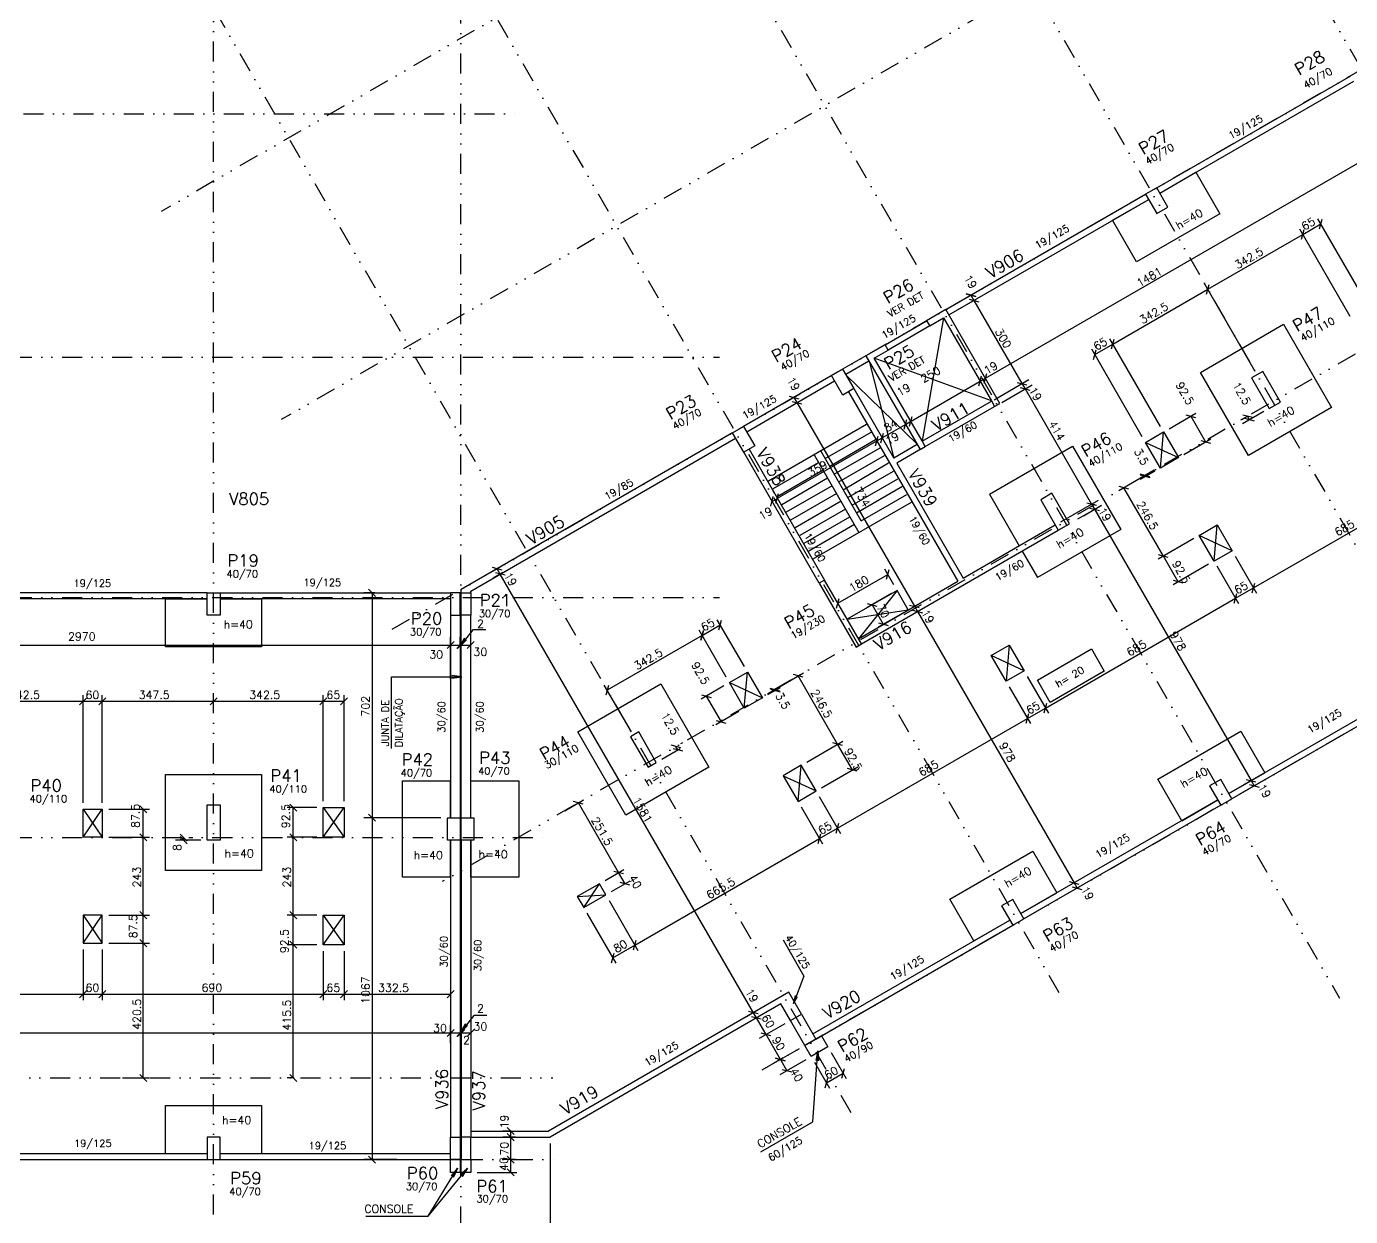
# Model space of a CAD drawing. Extents: x 553257 to 568132, y -474 to 10039.
# Drawn here: x 561661 to 565795, y 3203 to 6918 of the extents above; entities that cross this region are included whole.
import ezdxf

# ---------------------------------------------------------------- set-up
doc = ezdxf.new("R2010")
doc.units = 0
doc.header["$LTSCALE"] = 125
doc.header["$MEASUREMENT"] = 0
doc.linetypes.add('DIVIDE', pattern=[1.25, 0.5, -0.25, 0, -0.25, 0, -0.25])
doc.layers.get('DEFPOINTS').update_dxf_attribs({"linetype": 'CONTINUOUS'})
for name, color, linetype in [('100', 2, 'CONTINUOUS'), ('205', 14, 'DIVIDE'), ('216', 7, 'CONTINUOUS'), ('220', 4, 'CONTINUOUS'), ('231', 5, 'CONTINUOUS'), ('238', 11, 'CONTINUOUS'), ('239', 4, 'CONTINUOUS'), ('250', 5, 'CONTINUOUS')]:
    doc.layers.add(name, color=color, linetype=linetype)
doc.styles.get("Standard").update_dxf_attribs({"font": 'ROMANS.SHX'})

# ---------------------------------------------------------------- blocks, each defined once
blk = doc.blocks.new('ACAD0749')
at = {"layer": 'DEFPOINTS'}
blk.add_text('120', height=1.125, dxfattribs=at).set_placement((63.3125, -6.75))
blk = doc.blocks.new('ACAD0750')
at = {"layer": 'DEFPOINTS'}
blk.add_text('120', height=1.125, dxfattribs=at).set_placement((63.3125, -6.75))

msp = doc.modelspace()

# ---------------------------------------------------------------- linework, layer by layer
at = {"layer": '205'}
for p, q in [((564229, 9557.9), (567098.6, 4587.6)), ((562245.1, 2740.4), (562245.1, 9444.6)), ((563016.6, 2702.9), (563016.6, 9444.6)), ((563571.2, 9178.2), (566468.5, 4160)), ((562921.7, 8803.2), (565761.3, 3884.9)), ((566175.3, 8704.1), (562080.9, 6340.2)), ((562272.2, 8428.2), (564894.6, 3886)), ((561622.7, 8053.2), (564245.1, 3511)), ((566550.6, 8054.7), (562455.9, 5690.7)), ((566920.5, 7413.3), (562785.9, 5026.2)), ((567300.3, 6755.6), (562958.9, 4249)), ((557427.2, 6645.5), (563205.3, 6645.5)), ((553792.8, 5886), (563824.7, 5886)), ((567805, 5881.3), (563949.5, 3655.3)), ((553792.8, 5136), (563824.7, 5136)), ((553792.8, 4386), (563287.9, 4386)), ((553755.3, 3636), (563304.4, 3636)), ((553792.8, 3381), (563320.9, 3381))]:
    msp.add_line(p, q, dxfattribs=at)
at = {"layer": '216', "linetype": 'Continuous'}
for p, q in [((565698.6, 6286.3), (565706.7, 6316.5)), ((565642.3, 6253.8), (565650.4, 6284)), ((565642.3, 6253.8), (565650.4, 6284)), ((565345.7, 6082.6), (565353.8, 6112.8)), ((565345.7, 6082.6), (565353.8, 6112.8)), ((565049.1, 5911.3), (565057.2, 5941.5)), ((565049.1, 5911.3), (565057.2, 5941.5)), ((564992.8, 5878.8), (565000.9, 5909)), ((565508, 5823.6), (565508, 5823.6)), ((565508, 5823.6), (565508, 5823.6)), ((565281.2, 5705.3), (565311.4, 5697.2)), ((565211.4, 5652.3), (565211.4, 5652.3)), ((565211.4, 5652.3), (565211.4, 5652.3)), ((565211.4, 5652.3), (565211.4, 5652.3)), ((565327.4, 5625.2), (565357.6, 5617.1)), ((565155.1, 5619.8), (565155.1, 5619.8)), ((565199.6, 5542.7), (565199.6, 5542.7)), ((565199.6, 5542.7), (565199.6, 5542.7)), ((565257.7, 5572.2), (565257.7, 5572.2)), ((565168.3, 5511.9), (565138.1, 5520)), ((565170.1, 5508.9), (565139.9, 5517)), ((565201.4, 5539.7), (565201.4, 5539.7)), ((565102.9, 5474.1), (565072.7, 5482.2)), ((565322.9, 5329.3), (565322.9, 5329.3)), ((565322.9, 5329.3), (565322.9, 5329.3)), ((565226.2, 5260.7), (565196, 5268.7)), ((565226.2, 5260.7), (565196, 5268.7)), ((565367.8, 5251.4), (565367.8, 5251.4)), ((565367.8, 5251.4), (565367.8, 5251.4)), ((565425.4, 5281.6), (565425.4, 5281.6)), ((565425.4, 5281.6), (565425.4, 5281.6)), ((564346.3, 5192.6), (564354.4, 5222.8)), ((565369.1, 5249.1), (565369.1, 5249.1)), ((565272.4, 5180.6), (565242.2, 5188.6)), ((565488.4, 5150.4), (565496.5, 5180.6)), ((565488.4, 5150.4), (565496.5, 5180.6)), ((564190.4, 5102.6), (564198.5, 5132.8)), ((564379.3, 5157.5), (564379.3, 5157.5)), ((564379.3, 5157.5), (564379.3, 5157.5)), ((565432.1, 5117.9), (565440.2, 5148.1)), ((565432.1, 5117.9), (565440.2, 5148.1)), ((564286.3, 5116.5), (564316.5, 5108.4)), ((564414.3, 5096.9), (564414.3, 5096.9)), ((563823.2, 5034.7), (563831.2, 5064.9)), ((564223.5, 5067.5), (564223.5, 5067.5)), ((564321.3, 5055.9), (564351.5, 5047.8)), ((563766.9, 5002.2), (563774.9, 5032.4)), ((563774.9, 5032.4), (563766.9, 5002.2)), ((563770.9, 5017.3), (563770.9, 5017.3)), ((563912.4, 4902.3), (563912.4, 4902.3)), ((564085.7, 4886.8), (564055.5, 4894.9)), ((564775.9, 4906.6), (564775.9, 4906.6)), ((564775.9, 4906.6), (564775.9, 4906.6)), ((563478.3, 4861.2), (563470.3, 4831)), ((563856.1, 4869.8), (563856.1, 4869.8)), ((563856.1, 4869.8), (563856.1, 4869.8)), ((563982, 4852.5), (564012.2, 4844.4)), ((563983.8, 4849.5), (564013.9, 4841.4)), ((564719.6, 4874.1), (564719.6, 4874.1)), ((564719.6, 4874.1), (564719.6, 4874.1)), ((561826.6, 4800.5), (561848.7, 4822.6)), ((561826.6, 4800.5), (561848.7, 4822.6)), ((561886.6, 4800.5), (561908.7, 4822.6)), ((561886.6, 4800.5), (561908.7, 4822.6)), ((562234.1, 4800.5), (562256.2, 4822.6)), ((562234.1, 4800.5), (562256.2, 4822.6)), ((562576.6, 4800.5), (562598.7, 4822.6)), ((562576.6, 4800.5), (562598.7, 4822.6)), ((562641.6, 4800.5), (562663.7, 4822.6)), ((563768.4, 4831.9), (563798.6, 4823.8)), ((563956.9, 4825.2), (563956.9, 4825.2)), ((563956.9, 4825.2), (563956.9, 4825.2)), ((563958.6, 4822.2), (563958.6, 4822.2)), ((564838.9, 4775.4), (564847, 4805.6)), ((564838.9, 4775.4), (564847, 4805.6)), ((562245.1, 4778.4), (562245.1, 4778.4)), ((562245.1, 4778.4), (562245.1, 4778.4)), ((563902.3, 4789.7), (563902.3, 4789.7)), ((564782.6, 4742.9), (564790.7, 4773.1)), ((564782.6, 4742.9), (564790.7, 4773.1)), ((563814.6, 4751.8), (563844.8, 4743.7)), ((563559.5, 4698.6), (563559.5, 4698.6)), ((564208.9, 4673.3), (564178.7, 4681.4)), ((564208.9, 4673.3), (564178.7, 4681.4)), ((564080.1, 4611.8), (564080.1, 4611.8)), ((564080.1, 4611.8), (564080.1, 4611.8)), ((564255.2, 4593.2), (564225, 4601.3)), ((564126.4, 4531.6), (564126.4, 4531.6)), ((564126.4, 4531.6), (564126.4, 4531.6)), ((564126.4, 4531.6), (564126.4, 4531.6)), ((561837.6, 4474.5), (561837.6, 4474.5)), ((561837.6, 4474.5), (561837.6, 4474.5)), ((561897.6, 4474.5), (561897.6, 4474.5)), ((561897.6, 4474.5), (561897.6, 4474.5)), ((561897.6, 4474.5), (561897.6, 4474.5)), ((562036.7, 4463.5), (562014.6, 4485.6)), ((562505, 4468.5), (562482.9, 4490.6)), ((562587.6, 4479.5), (562587.6, 4479.5)), ((562587.6, 4479.5), (562587.6, 4479.5)), ((562587.6, 4479.5), (562587.6, 4479.5)), ((562652.6, 4479.5), (562652.6, 4479.5)), ((563399.2, 4490.5), (563369, 4498.5)), ((564070.1, 4499.1), (564070.1, 4499.1)), ((564070.1, 4499.1), (564070.1, 4499.1)), ((563324.2, 4460), (563324.2, 4460)), ((564189.4, 4400.4), (564197.5, 4430.6)), ((564189.4, 4400.4), (564197.5, 4430.6)), ((561897.6, 4387), (561897.6, 4387)), ((561897.6, 4387), (561897.6, 4387)), ((562036.7, 4376), (562014.6, 4398.1)), ((562036.7, 4376), (562014.6, 4398.1)), ((562505, 4376), (562482.9, 4398.1)), ((562505, 4376), (562482.9, 4398.1)), ((562587.6, 4387), (562587.6, 4387)), ((562587.6, 4387), (562587.6, 4387)), ((564133.1, 4367.9), (564141.2, 4398.1)), ((564133.1, 4367.9), (564141.2, 4398.1)), ((563524.9, 4272.7), (563494.7, 4280.7)), ((563524.9, 4272.7), (563494.7, 4280.7)), ((563450, 4242.2), (563450, 4242.2)), ((563450, 4242.2), (563450, 4242.2)), ((563544.9, 4238), (563514.7, 4246.1)), ((563470, 4207.5), (563470, 4207.5)), ((563470, 4207.5), (563470, 4207.5)), ((563470, 4207.5), (563470, 4207.5)), ((561897.6, 4144), (561897.6, 4144)), ((561897.6, 4144), (561897.6, 4144)), ((562036.7, 4133), (562014.6, 4155.1)), ((562036.7, 4133), (562014.6, 4155.1)), ((562505, 4133), (562482.9, 4155.1)), ((562505, 4133), (562482.9, 4155.1)), ((562587.6, 4144), (562587.6, 4144)), ((562587.6, 4144), (562587.6, 4144)), ((563400.7, 4167.5), (563400.7, 4167.5)), ((561837.6, 4056.5), (561837.6, 4056.5)), ((561837.6, 4056.5), (561837.6, 4056.5)), ((561897.6, 4056.5), (561897.6, 4056.5)), ((561897.6, 4056.5), (561897.6, 4056.5)), ((561897.6, 4056.5), (561897.6, 4056.5)), ((561897.6, 4056.5), (561897.6, 4056.5)), ((562036.7, 4045.5), (562014.6, 4067.6)), ((562036.7, 4045.5), (562014.6, 4067.6)), ((562505, 4040.5), (562482.9, 4062.6)), ((562505, 4040.5), (562482.9, 4062.6)), ((563556.7, 4035.2), (563564.8, 4065.4)), ((563556.7, 4035.2), (563564.8, 4065.4)), ((562587.6, 4051.5), (562587.6, 4051.5)), ((562587.6, 4051.5), (562587.6, 4051.5)), ((562587.6, 4051.5), (562587.6, 4051.5)), ((562587.6, 4051.5), (562587.6, 4051.5)), ((562652.6, 4051.5), (562652.6, 4051.5)), ((562652.6, 4051.5), (562652.6, 4051.5)), ((563487.5, 3995.2), (563495.6, 4025.4)), ((561826.6, 3886.2), (561848.7, 3908.3)), ((561826.6, 3886.2), (561848.7, 3908.3)), ((561886.6, 3886.2), (561908.7, 3908.3)), ((561886.6, 3886.2), (561908.7, 3908.3)), ((562576.6, 3886.2), (562598.7, 3908.3)), ((562576.6, 3886.2), (562598.7, 3908.3)), ((562641.6, 3886.2), (562663.7, 3908.3)), ((562641.6, 3886.2), (562663.7, 3908.3)), ((562974.1, 3886.2), (562996.2, 3908.3)), ((562985.1, 3910.4), (562985.1, 3910.4)), ((562036.7, 3625), (562014.6, 3647.1)), ((562505, 3625), (562482.9, 3647.1)), ((561940.2, 3636), (561940.2, 3636)), ((562516.5, 3636), (562516.5, 3636))]:
    msp.add_line(p, q, dxfattribs=at)
at = {"layer": '216'}
for p, q in [((564594.9, 6083.4), (564625.1, 6075.3)), ((564625.1, 6075.3), (564594.9, 6083.4)), ((564604.4, 6066.9), (564634.6, 6058.8)), ((564604.4, 6066.9), (564634.6, 6058.8)), ((564651, 5804.9), (564659.1, 5835.1)), ((564634.9, 5796.7), (564643, 5826.9)), ((564634.9, 5796.7), (564643, 5826.9)), ((564754.4, 5807.1), (564784.6, 5799)), ((564754.4, 5807.1), (564784.6, 5799)), ((564763.9, 5790.6), (564794.1, 5782.6)), ((564763.9, 5790.6), (564794.1, 5782.6)), ((564042, 5764.1), (564072.2, 5756.1)), ((564051.5, 5747.7), (564081.7, 5739.6)), ((564051.5, 5747.7), (564081.7, 5739.6)), ((564401.6, 5660.9), (564409.7, 5691.1)), ((564401.6, 5660.9), (564409.7, 5691.1)), ((564418, 5670.4), (564426.1, 5700.6)), ((564418, 5670.4), (564426.1, 5700.6)), ((565488.9, 5697), (565458.7, 5705.1)), ((565495.1, 5686.2), (565465, 5694.2)), ((564312.2, 5608.7), (564320.3, 5638.9)), ((564312.2, 5608.7), (564320.3, 5638.9)), ((564328.4, 5618.6), (564336.5, 5648.8)), ((564328.4, 5618.6), (564336.5, 5648.8)), ((564001.2, 5430.3), (564009.3, 5460.5)), ((564001.2, 5430.3), (564009.3, 5460.5)), ((563984.6, 5420.1), (563992.7, 5450.3)), ((563984.6, 5420.1), (563992.7, 5450.3)), ((564971.4, 5431.3), (565001.6, 5423.2)), ((564971.4, 5431.3), (565001.6, 5423.2)), ((564980.9, 5414.8), (565011.1, 5406.7)), ((564980.9, 5414.8), (565011.1, 5406.7)), ((563145.7, 5221.1), (563115.5, 5229.2)), ((563155.2, 5204.7), (563125, 5212.8)), ((563155.2, 5204.7), (563125, 5212.8)), ((562728.6, 5161.1), (562750.7, 5139)), ((564418.5, 5112), (564448.7, 5103.9)), ((564418.5, 5112), (564448.7, 5103.9)), ((564428, 5095.6), (564458.2, 5087.5)), ((564428, 5095.6), (564458.2, 5087.5)), ((562974.1, 4975.8), (562996.2, 4997.9)), ((562974.1, 4975.8), (562996.2, 4997.9)), ((562974.1, 4975.8), (562996.2, 4997.9)), ((563004.1, 4975.8), (563026.2, 4997.9)), ((563004.1, 4975.8), (563026.2, 4997.9)), ((563007.1, 4975.8), (563029.2, 4997.9)), ((563007.1, 4975.8), (563029.2, 4997.9)), ((563037.1, 4975.8), (563059.2, 4997.9)), ((563703.8, 4666.3), (563673.6, 4674.4)), ((563710, 4655.5), (563679.8, 4663.6)), ((565469.9, 4567.8), (565500.1, 4559.7)), ((565469.9, 4567.8), (565500.1, 4559.7)), ((565479.4, 4551.4), (565509.6, 4543.3)), ((565479.4, 4551.4), (565509.6, 4543.3)), ((562728.6, 4459.1), (562750.7, 4437)), ((562728.6, 4459.1), (562750.7, 4437)), ((562162.4, 4375), (562140.3, 4397.1)), ((562162.4, 4367), (562140.3, 4389.1)), ((564917, 4248.6), (564947.2, 4240.5)), ((564917, 4248.6), (564947.2, 4240.5)), ((564926.5, 4232.2), (564956.7, 4224.1)), ((563945.7, 3835.5), (563915.5, 3843.6)), ((563945.7, 3835.5), (563915.5, 3843.6)), ((563955.2, 3819.1), (563925, 3827.1)), ((563955.2, 3819.1), (563925, 3827.1)), ((562974.1, 3765.4), (562996.2, 3787.5)), ((562974.1, 3765.4), (562996.2, 3787.5)), ((562974.1, 3765.4), (562996.2, 3787.5)), ((562974.1, 3765.4), (562996.2, 3787.5)), ((562974.1, 3765.4), (562996.2, 3787.5)), ((562974.1, 3765.4), (562996.2, 3787.5)), ((563004.1, 3765.4), (563026.2, 3787.5)), ((563004.1, 3765.4), (563026.2, 3787.5)), ((563007.1, 3765.4), (563029.2, 3787.5)), ((563007.1, 3765.4), (563029.2, 3787.5)), ((563037.1, 3765.4), (563059.2, 3787.5)), ((563059.2, 3787.5), (563037.1, 3765.4)), ((563985.2, 3767.1), (563955, 3775.2)), ((563985.2, 3767.1), (563955, 3775.2)), ((564030.2, 3689.1), (564000, 3697.2)), ((564000, 3697.2), (564030.2, 3689.1)), ((564030.2, 3689.1), (564000, 3697.2)), ((564020, 3662.6), (564050.2, 3654.5)), ((564206.8, 3635.2), (564214.9, 3665.4)), ((564154.8, 3605.2), (564162.9, 3635.4)), ((563184.1, 3459), (563162, 3481.1)), ((563184.1, 3440), (563162, 3462.1)), ((563184.1, 3440), (563162, 3462.1)), ((562728.6, 3392.1), (562750.7, 3370)), ((563184.1, 3370), (563162, 3392.1)), ((563184.1, 3370), (563162, 3392.1)), ((563184.1, 3330), (563162, 3352.1))]:
    msp.add_line(p, q, dxfattribs=at)
at = {"layer": '216', "linetype": 'Continuous'}
msp.add_lwpolyline([(564023.2, 4066.8), (564088.5, 3953.7), (564056, 3868.4), (564061.8, 3892.7), (564056, 3868.4), (564067.9, 3890.4)], dxfattribs=at)
at = {"layer": '220'}
for points in [[(565190.1, 6414.2), (565155.5, 6394.2), (565190.5, 6333.6), (565225.1, 6353.6), (565190.1, 6414.2)], [(564674, 5749.1), (564674, 5749.1), (564684, 5731.8), (564700.5, 5741.3), (564531.5, 6034), (564471.7, 5999.5), (564481.2, 5983), (564524.5, 6008), (564674, 5749.1)], [(564457.5, 5624.1), (564457.5, 5624.1), (564308, 5883), (564351.3, 5908), (564341.8, 5924.5), (564282.1, 5890), (564451.1, 5597.3), (564467.5, 5606.8), (564457.5, 5624.1)], [(564244.3, 5787.4), (564209.7, 5767.4), (564174.7, 5828), (564209.3, 5848), (564244.3, 5787.4)], [(565521.1, 5840.9), (565486.5, 5820.9), (565541.5, 5725.7), (565576.1, 5745.7), (565521.1, 5840.9)], [(563935.2, 5608.9), (563900.5, 5588.9), (563865.5, 5649.5), (563900.2, 5669.5), (563935.2, 5608.9)], [(564862.5, 5460.7), (564827.8, 5440.7), (564882.8, 5345.4), (564917.5, 5365.4), (564862.5, 5460.7)], [(564153, 5189.6), (564136.5, 5180.1), (564251.5, 4980.9), (564268, 4990.4), (564153, 5189.6)], [(562225.1, 5150), (562265.1, 5150), (562265.1, 5080), (562225.1, 5080), (562225.1, 5150)], [(563015.1, 5150), (562985.1, 5150), (562985.1, 5080), (563015.1, 5080), (563015.1, 5150)], [(563018.1, 5150), (563048.1, 5150), (563048.1, 5080), (563018.1, 5080), (563018.1, 5150)], [(563572.5, 4715.9), (563546.6, 4700.9), (563601.6, 4605.7), (563627.5, 4620.7), (563572.5, 4715.9)], [(565390.1, 4567.8), (565355.4, 4547.8), (565390.4, 4487.2), (565425.1, 4507.2), (565390.1, 4567.8)], [(562225.1, 4488), (562265.1, 4488), (562265.1, 4378), (562225.1, 4378), (562225.1, 4488)], [(562975.1, 4448), (563015.1, 4448), (563015.1, 4378), (562975.1, 4378), (562975.1, 4448)], [(563018.1, 4448), (563058.1, 4448), (563058.1, 4378), (563018.1, 4378), (563018.1, 4448)], [(564740.6, 4192.8), (564705.9, 4172.8), (564740.9, 4112.2), (564775.6, 4132.2), (564740.6, 4192.8)], [(564081, 3835.2), (564126, 3757.2), (564091.4, 3737.2), (564046.4, 3815.2), (564081, 3835.2)], [(562265.1, 3451), (562225.1, 3451), (562225.1, 3381), (562265.1, 3381), (562265.1, 3451)], [(563015.1, 3381), (562985.1, 3381), (562985.1, 3451), (563015.1, 3451), (563015.1, 3381)], [(563048.1, 3451), (563018.1, 3451), (563018.1, 3381), (563048.1, 3381), (563048.1, 3451)]]:
    msp.add_lwpolyline(points, dxfattribs=at)
at = {"layer": '231'}
for p, q in [((564284, 5675.7), (563977.4, 5498.7)), ((564155.1, 5569), (564298, 5651.5)), ((564312, 5627.2), (564169.1, 5544.7)), ((564267.1, 5375), (564141.1, 5593.2)), ((564183.1, 5520.5), (564326, 5603)), ((563991.4, 5474.5), (564134.3, 5557)), ((564120.3, 5581.2), (564260.3, 5338.7)), ((564197.1, 5496.2), (564340, 5578.7)), ((564211.1, 5472), (564353, 5556.2)), ((564148.3, 5532.7), (564005.4, 5450.2)), ((564019.4, 5426), (564162.3, 5508.5)), ((564225.1, 5447.7), (564368, 5530.2)), ((564239.1, 5423.5), (564382, 5506)), ((564176.3, 5484.2), (564033.4, 5401.7)), ((564047.4, 5377.5), (564190.3, 5460)), ((564396, 5481.7), (564253.1, 5399.2)), ((564204.3, 5435.7), (564061.4, 5353.2)), ((564117.4, 5256.2), (564424, 5433.2)), ((564267.1, 5375), (564410, 5457.5)), ((564218.3, 5411.5), (564075.4, 5329)), ((564089.4, 5304.7), (564232.3, 5387.2)), ((564246.3, 5363), (564103.4, 5280.5))]:
    msp.add_line(p, q, dxfattribs=at)
at = {"layer": '238'}
for p, q in [((565190.1, 6414.2), (565795.9, 6764)), ((565199.6, 6397.8), (565805.4, 6747.5)), ((565199.6, 6397.8), (565312.2, 6462.8)), ((565312.2, 6462.8), (565387.2, 6332.9)), ((564531.5, 6034), (565155.5, 6394.2)), ((564541, 6017.5), (565165, 6377.8)), ((565052.4, 6312.8), (565165, 6377.8)), ((565387.2, 6332.9), (565127.4, 6182.9)), ((565127.4, 6182.9), (565052.4, 6312.8)), ((564341.8, 5924.5), (564471.7, 5999.5)), ((564481.2, 5983), (564351.3, 5908)), ((564282.1, 5890), (564209.3, 5848)), ((564291.6, 5873.5), (564218.8, 5831.5)), ((564192.9, 5838.5), (563900.2, 5669.5)), ((563909.7, 5653), (564184.2, 5811.5)), ((564227.9, 5777.9), (564569.4, 5186.4)), ((564244.3, 5787.4), (564369.3, 5570.8)), ((564458, 5623.2), (564674.5, 5748.2)), ((564467.5, 5606.8), (564684, 5731.8)), ((563865.5, 5649.5), (563018.1, 5160.2)), ((563048.1, 5155.6), (563875, 5633)), ((564136.5, 5180.1), (563900.5, 5588.9)), ((563917, 5598.4), (564153, 5189.6)), ((564442.1, 5612.8), (564369.3, 5570.8)), ((564451.1, 5597.3), (564378.3, 5555.3)), ((564667.8, 5457.9), (564927.6, 5607.9)), ((564927.6, 5607.9), (565077.6, 5348.1)), ((564667.8, 5457.9), (564760.8, 5296.9)), ((564268, 4990.4), (564882.8, 5345.4)), ((565077.6, 5348.1), (564817.8, 5198.1)), ((564770.3, 5280.4), (564817.8, 5198.1)), ((564258.5, 5006.9), (564569.4, 5186.4)), ((562225.1, 5150), (561515.1, 5150)), ((562225.1, 5131), (561515.1, 5131)), ((562095.1, 4981), (562095.1, 5131)), ((562095.1, 5131), (562225.1, 5131)), ((562265.1, 5150), (562985.1, 5150)), ((562985.1, 5131), (562265.1, 5131)), ((562265.1, 5131), (562395.1, 5131)), ((562395.1, 5131), (562395.1, 4981)), ((563018.1, 5150), (563018.1, 5160.2)), ((563048.1, 5150), (563048.1, 5155.6)), ((562985.1, 5081), (562985.1, 4448)), ((563015.1, 5081), (563015.1, 4448)), ((563018.1, 4448), (563018.1, 5081)), ((563048.1, 4448), (563048.1, 5081)), ((562395.1, 4981), (562095.1, 4981)), ((566030.5, 4878.7), (565415.6, 4523.7)), ((566040, 4862.2), (565425.1, 4507.2)), ((565193.4, 4568.6), (565453.2, 4718.6)), ((565453.2, 4718.6), (565528.2, 4588.7)), ((562835.1, 4563), (562985.1, 4563)), ((562835.1, 4263), (562835.1, 4563)), ((562985.1, 4448), (562985.1, 4563)), ((563048.1, 4563), (563198.1, 4563)), ((563048.1, 4448), (563048.1, 4563)), ((563198.1, 4563), (563198.1, 4263)), ((565268.4, 4438.7), (565193.4, 4568.6)), ((565415.6, 4523.7), (565528.2, 4588.7)), ((565380.9, 4503.7), (564766.1, 4148.7)), ((565390.4, 4487.2), (564775.6, 4132.2)), ((565268.4, 4438.7), (565380.9, 4503.7)), ((562985.1, 4378), (562985.1, 3451)), ((562985.1, 4263), (562985.1, 4378)), ((563015.1, 4378), (563015.1, 3451)), ((563018.1, 4378), (563018.1, 3451)), ((563048.1, 4378), (563048.1, 3451)), ((563048.1, 4263), (563048.1, 4378)), ((564543.8, 4193.6), (564803.6, 4343.6)), ((564803.6, 4343.6), (564878.6, 4213.7)), ((562985.1, 4263), (562835.1, 4263)), ((563198.1, 4263), (563048.1, 4263)), ((564618.8, 4063.7), (564543.8, 4193.6)), ((564766.1, 4148.7), (564878.6, 4213.7)), ((564116.5, 3773.7), (564731.4, 4128.7)), ((564126, 3757.2), (564740.9, 4112.2)), ((564618.8, 4063.7), (564731.4, 4128.7)), ((564041.5, 3903.6), (563290.6, 3470)), ((564081, 3835.2), (564041.5, 3903.6)), ((564016.4, 3867.1), (563295.6, 3451)), ((564046.4, 3815.2), (564016.4, 3867.1)), ((562095.1, 3400), (562095.1, 3550)), ((562095.1, 3550), (562395.1, 3550)), ((562395.1, 3550), (562395.1, 3400)), ((563048.1, 3470), (563290.6, 3470)), ((563048.1, 3451), (563295.6, 3451)), ((561515.1, 3400), (562225.1, 3400)), ((562095.1, 3400), (562225.1, 3400)), ((562265.1, 3400), (562985.1, 3400)), ((562265.1, 3400), (562395.1, 3400)), ((561515.1, 3381), (562245.1, 3381)), ((562265.1, 3381), (562985.1, 3381))]:
    msp.add_line(p, q, dxfattribs=at)
for points in [[(565326.4, 5838.2), (565586.2, 5988.2), (565736.2, 5728.4), (565476.4, 5578.4), (565326.4, 5838.2)], [(565201.4, 5539.7), (565155.1, 5619.8), (565211.4, 5652.3), (565257.7, 5572.2), (565201.4, 5539.7)], [(564378.3, 5555.3), (564585.8, 5195.9), (564873.3, 5361.9)], [(565369.1, 5249.1), (565322.9, 5329.3), (565379.2, 5361.8), (565425.4, 5281.6), (565369.1, 5249.1)], [(564414.3, 5096.9), (564379.3, 5157.5), (564223.5, 5067.5)], [(564719.6, 4874.1), (564673.4, 4954.3), (564729.6, 4986.8), (564775.9, 4906.6), (564719.6, 4874.1)], [(563902.3, 4789.7), (563856.1, 4869.8), (563912.4, 4902.3), (563958.6, 4822.2), (563902.3, 4789.7)], [(563382.1, 4715.7), (563642, 4865.7), (563792, 4605.9), (563532.1, 4455.9), (563382.1, 4715.7)], [(564126.4, 4531.6), (564080.1, 4611.8), (564023.8, 4579.3), (564070.1, 4499.1), (564126.4, 4531.6)], [(562095.1, 4583), (562395.1, 4583), (562395.1, 4283), (562095.1, 4283), (562095.1, 4583)], [(561837.6, 4474.5), (561897.6, 4474.5), (561897.6, 4387), (561837.6, 4387), (561837.6, 4474.5)], [(562587.6, 4479.5), (562652.6, 4479.5), (562652.6, 4387), (562587.6, 4387), (562587.6, 4479.5)], [(563400.7, 4167.5), (563470, 4207.5), (563450, 4242.2), (563380.7, 4202.2), (563400.7, 4167.5)], [(561897.6, 4144), (561837.6, 4144), (561837.6, 4056.5), (561897.6, 4056.5), (561897.6, 4144)], [(562587.6, 4144), (562652.6, 4144), (562652.6, 4051.5), (562587.6, 4051.5), (562587.6, 4144)], [(564143.4, 3767.2), (564163.4, 3732.6), (564111.4, 3702.6), (564091.4, 3737.2), (564126, 3757.2)], [(562985.1, 3381), (563015.1, 3381), (563015.1, 3341), (562985.1, 3341), (562985.1, 3381)], [(563018.1, 3381), (563048.1, 3381), (563048.1, 3341), (563018.1, 3341), (563018.1, 3381)]]:
    msp.add_lwpolyline(points, dxfattribs=at)
at = {"layer": '239'}
msp.add_lwpolyline([(564817.4, 4877.9), (564986.2, 4975.3), (565026.4, 4905.6), (564857.6, 4808.1), (564817.4, 4877.9)], dxfattribs=at)
at = {"layer": '250'}
for p, q in [((564655, 5820), (565937.6, 6560.5)), ((564610, 6079.3), (564619.5, 6062.9)), ((564541, 6017.5), (564623.8, 6065.4)), ((564619.5, 6062.9), (564769, 5803.9)), ((564524.5, 6008), (564457.5, 5624.1)), ((564292.1, 5872.7), (564369.3, 5570.8)), ((564674, 5749.1), (564308, 5883)), ((564441.6, 5613.7), (564219.3, 5830.7)), ((564423.4, 5686.2), (564638.6, 5810.5)), ((564638.6, 5810.5), (564655, 5820)), ((564682.8, 5753), (564791.2, 5815.5)), ((564706.3, 5744.6), (564800.7, 5799.1)), ((564769, 5803.9), (564779, 5786.6)), ((564057.1, 5760.1), (564066.6, 5743.7)), ((564779, 5786.6), (564986.5, 5427.2)), ((564066.6, 5743.7), (564433.6, 5108)), ((565524.1, 5715.7), (565458.4, 5677.7)), ((564332.5, 5633.7), (564405.6, 5676)), ((564405.6, 5676), (564422.1, 5685.5)), ((565474.5, 5701.4), (565452.2, 5688.5)), ((565480.1, 5690.2), (565473.8, 5701)), ((564006, 5445.2), (564316.4, 5624.5)), ((564316, 5624.2), (564332.5, 5633.7)), ((565201.4, 5539.7), (565211.4, 5652.3)), ((565155.1, 5619.8), (565257.7, 5572.2)), ((563995.9, 5461.6), (563993, 5466.6)), ((563988.2, 5435), (564005.5, 5445)), ((564890.7, 5371.9), (565008.1, 5439.7)), ((564943.9, 5380.7), (565018.1, 5422.5)), ((564961.2, 5390.7), (565017.7, 5423.2)), ((564986.5, 5427.2), (564996, 5410.7)), ((564996, 5410.7), (565485, 4563.8)), ((565369.1, 5249.1), (565379.2, 5361.8)), ((565425.4, 5281.6), (565322.9, 5329.3)), ((563139.7, 5230.5), (563109, 5212.7)), ((563148, 5213.3), (563118.5, 5196.2)), ((563140.1, 5208.7), (563130.6, 5225.2)), ((563930.6, 3839.5), (563140.1, 5208.7)), ((562748.1, 5150), (562714.7, 5150)), ((562739.7, 5150), (562739.7, 4448)), ((564379.3, 5157.5), (564258.5, 5006.9)), ((564223.5, 5067.5), (564414.3, 5096.9)), ((564433.6, 5108), (564443.1, 5091.5)), ((564443.1, 5091.5), (564932.1, 4244.6)), ((562985.1, 4908.6), (562985.1, 5011.9)), ((562985.1, 4880.8), (562985.1, 5011.9)), ((563015.1, 4980.6), (563015.1, 5011.9)), ((563018.1, 4972), (563018.1, 5011.9)), ((563048.1, 4963.3), (563048.1, 5011.9)), ((560015.1, 4986.9), (562985.1, 4986.9)), ((562985.1, 4986.9), (563015.1, 4986.9)), ((563015.1, 4986.9), (563018.1, 4986.9)), ((563018.1, 4986.9), (563048.1, 4986.9)), ((564729.6, 4986.8), (564719.6, 4874.1)), ((564775.9, 4906.6), (564673.4, 4954.3)), ((563902.3, 4789.7), (563912.4, 4902.3)), ((563856.1, 4869.8), (563958.6, 4822.2)), ((563704.2, 4679.3), (563710.3, 4682.9)), ((563644.9, 4630.7), (563702.2, 4663.8)), ((563694.9, 4659.6), (563688.7, 4670.4)), ((564070.1, 4499.1), (564080.1, 4611.8)), ((564023.8, 4579.3), (564126.4, 4531.6)), ((565521.2, 4584.7), (565463.4, 4551.3)), ((565547.8, 4578.1), (565472.9, 4534.8)), ((565485, 4563.8), (565494.5, 4547.3)), ((561837.6, 4474.5), (561897.6, 4387)), ((561837.6, 4387), (561897.6, 4474.5)), ((562587.6, 4479.5), (562652.6, 4387)), ((562587.6, 4387), (562652.6, 4479.5)), ((562955.1, 4448), (562714.7, 4448)), ((562739.7, 4448), (562739.7, 3381)), ((562151.3, 4378), (562151.3, 4386)), ((562167.6, 4386), (562176.3, 4386)), ((562205.1, 4378), (562126.3, 4378)), ((563400.7, 4167.5), (563450, 4242.2)), ((564932.1, 4244.6), (564941.6, 4228.1)), ((563380.7, 4202.2), (563470, 4207.5)), ((561837.6, 4056.5), (561897.6, 4144)), ((561837.6, 4144), (561897.6, 4056.5)), ((562587.6, 4144), (562652.6, 4051.5)), ((562587.6, 4051.5), (562652.6, 4144)), ((563048.1, 3849.9), (563048.1, 3751.4)), ((562985.1, 3824.5), (562985.1, 3751.4)), ((562985.1, 3818.4), (562985.1, 3751.4)), ((562985.1, 3814), (562985.1, 3751.4)), ((563919.4, 3833), (563909, 3827)), ((563925.1, 3814.4), (563918.5, 3810.6)), ((563940.1, 3823.1), (563930.6, 3839.5)), ((563970.1, 3771.1), (563940.1, 3823.1)), ((564029.1, 3805.2), (563948.5, 3758.6)), ((557754.6, 3776.4), (562985.1, 3776.4)), ((562985.1, 3744.2), (562985.1, 3801.4)), ((562985.1, 3776.4), (563015.1, 3776.4)), ((563015.1, 3776.4), (563018.1, 3776.4)), ((563018.1, 3776.4), (563048.1, 3776.4)), ((564015.1, 3693.2), (563970.1, 3771.1)), ((564074.1, 3727.2), (563993.5, 3680.7)), ((564023.7, 3698.2), (563993.5, 3680.7)), ((564094.1, 3692.6), (564013.5, 3646)), ((564015.1, 3693.2), (564035.1, 3658.5)), ((564121.4, 3685.3), (564168.3, 3604.1)), ((564173.4, 3715.3), (564220.2, 3634.1)), ((564158.9, 3620.3), (564210.9, 3650.3)), ((563174.4, 3470), (563148, 3470)), ((563188.3, 3451), (563148, 3451)), ((563173, 3451), (563173, 3470)), ((563173, 3381), (563173, 3451)), ((563295.6, 3431), (563295.6, 3052.6)), ((562817, 3381), (562714.7, 3381)), ((563187.5, 3381), (563148, 3381)), ((563173, 3341), (563173, 3381)), ((563068.1, 3341), (563191.8, 3341))]:
    msp.add_line(p, q, dxfattribs=at)
at = {"layer": '250', "linetype": 'Continuous'}
for p, q in [((565794.6, 6012.1), (565637, 6285.2)), ((565794.6, 6012.1), (565637, 6285.2)), ((565646.4, 6268.9), (565702.7, 6301.4)), ((565850.9, 6044.6), (565693.3, 6317.7)), ((565349.8, 6097.7), (565646.4, 6268.9)), ((565053.1, 5926.4), (565349.8, 6097.7)), ((565498, 5840.9), (565340.4, 6113.9)), ((565498, 5840.9), (565340.4, 6113.9)), ((564996.9, 5893.9), (565053.1, 5926.4)), ((565201.4, 5669.6), (565043.8, 5942.7)), ((565201.4, 5669.6), (565043.8, 5942.7)), ((565145.1, 5637.1), (564987.5, 5910.2)), ((565228.7, 5662.3), (565312.5, 5710.7)), ((565296.3, 5701.3), (565342.5, 5621.2)), ((565275, 5582.2), (565358.7, 5630.6)), ((565182.3, 5532.7), (565071.6, 5468.8)), ((565182.3, 5532.7), (565137, 5506.6)), ((565184, 5529.7), (565138.7, 5503.5)), ((565155, 5512.9), (565153.2, 5515.9)), ((565492.5, 5165.5), (566085.7, 5508)), ((565211.1, 5264.7), (565087.8, 5478.2)), ((565305.5, 5319.3), (565194.8, 5255.3)), ((565305.5, 5319.3), (565194.8, 5255.3)), ((565257.3, 5184.6), (565211.1, 5264.7)), ((565435.4, 5264.3), (565501.8, 5149.3)), ((565435.4, 5264.3), (565501.8, 5149.3)), ((564369.3, 5174.8), (564341, 5223.9)), ((565351.8, 5239.1), (565241.1, 5175.2)), ((565377.8, 5234.1), (565445.5, 5116.8)), ((565377.8, 5234.1), (565445.5, 5116.8)), ((564194.5, 5117.7), (564350.4, 5207.7)), ((564213.5, 5084.8), (564185.1, 5133.9)), ((564362, 5147.5), (564285.2, 5103.1)), ((564842.9, 4790.5), (565436.2, 5133)), ((565436.2, 5133), (565492.5, 5165.5)), ((564301.4, 5112.5), (564336.4, 5051.9)), ((564397, 5086.9), (564320.2, 5042.5)), ((563770.9, 5017.3), (563827.2, 5049.8)), ((563902.4, 4919.6), (563817.8, 5066.1)), ((563770.9, 5017.3), (563474.3, 4846.1)), ((563846.1, 4887.1), (563761.5, 5033.6)), ((563974.2, 4835.2), (564086.8, 4900.2)), ((564193.8, 4677.4), (564070.6, 4890.9)), ((564785.9, 4889.3), (564852.3, 4774.3)), ((564785.9, 4889.3), (564852.3, 4774.3)), ((563549.5, 4715.9), (563464.9, 4862.3)), ((563838.8, 4859.8), (563767.3, 4818.5)), ((563974.2, 4835.2), (564013.3, 4857.8)), ((563975.9, 4832.2), (564015.1, 4854.8)), ((563997.1, 4848.5), (563998.9, 4845.4)), ((564729.6, 4856.8), (564796, 4741.8)), ((564729.6, 4856.8), (564796, 4741.8)), ((561495.1, 4811.5), (561837.6, 4811.5)), ((561837.6, 4494.5), (561837.6, 4830.3)), ((561837.6, 4494.5), (561837.6, 4830.3)), ((561837.6, 4811.5), (561897.6, 4811.5)), ((561897.6, 4494.5), (561897.6, 4830.3)), ((561897.6, 4494.5), (561897.6, 4830.3)), ((561897.6, 4811.5), (562245.1, 4811.5)), ((562245.1, 4798.4), (562245.1, 4830.3)), ((562245.1, 4798.4), (562245.1, 4830.3)), ((562245.1, 4811.5), (562587.6, 4811.5)), ((562587.6, 4499.5), (562587.6, 4830.3)), ((562587.6, 4499.5), (562587.6, 4830.3)), ((562587.6, 4811.5), (562652.6, 4811.5)), ((562652.6, 4499.5), (562652.6, 4830.3)), ((563783.5, 4827.9), (563829.7, 4747.8)), ((563885, 4779.7), (563813.5, 4738.4)), ((564193.4, 4415.5), (564786.6, 4758)), ((564786.6, 4758), (564842.9, 4790.5)), ((564097.4, 4621.8), (564210, 4686.8)), ((564097.4, 4621.8), (564210, 4686.8)), ((564240.1, 4597.3), (564193.8, 4677.4)), ((564143.7, 4541.6), (564256.3, 4606.7)), ((564136.4, 4514.3), (564202.8, 4399.3)), ((564136.4, 4514.3), (564202.8, 4399.3)), ((561917.6, 4474.5), (562044.4, 4474.5)), ((562025.6, 4387), (562025.6, 4474.5)), ((562567.6, 4479.5), (562475.2, 4479.5)), ((562494, 4387), (562494, 4479.5)), ((563341.6, 4470), (563400.3, 4503.9)), ((563509.8, 4276.7), (563384.1, 4494.5)), ((564080.1, 4481.8), (564146.5, 4366.8)), ((564080.1, 4481.8), (564146.5, 4366.8)), ((561917.6, 4387), (562044.4, 4387)), ((561917.6, 4387), (562044.4, 4387)), ((562025.6, 4144), (562025.6, 4387)), ((562567.6, 4387), (562475.2, 4387)), ((562567.6, 4387), (562475.2, 4387)), ((562494, 4144), (562494, 4387)), ((563560.8, 4050.3), (564137.1, 4383)), ((564137.1, 4383), (564193.4, 4415.5)), ((563467.3, 4252.2), (563526, 4286.1)), ((563467.3, 4252.2), (563526, 4286.1)), ((563529.8, 4242.1), (563509.8, 4276.7)), ((563487.3, 4217.5), (563546, 4251.4)), ((563480, 4190.2), (563570.2, 4034)), ((563480, 4190.2), (563570.2, 4034)), ((561917.6, 4144), (562044.4, 4144)), ((561917.6, 4144), (562044.4, 4144)), ((562025.6, 4056.5), (562025.6, 4144)), ((562567.6, 4144), (562475.2, 4144)), ((562567.6, 4144), (562475.2, 4144)), ((562494, 4051.5), (562494, 4144)), ((563410.7, 4150.2), (563500.9, 3994)), ((561917.6, 4056.5), (562044.4, 4056.5)), ((561917.6, 4056.5), (562044.4, 4056.5)), ((562025.6, 3636), (562025.6, 4056.5)), ((561837.6, 4036.5), (561837.6, 3878.5)), ((561837.6, 4036.5), (561837.6, 3878.5)), ((561897.6, 4036.5), (561897.6, 3878.5)), ((561897.6, 4036.5), (561897.6, 3878.5)), ((562567.6, 4051.5), (562475.2, 4051.5)), ((562567.6, 4051.5), (562475.2, 4051.5)), ((562494, 3636), (562494, 4051.5)), ((562587.6, 4031.5), (562587.6, 3878.5)), ((562587.6, 4031.5), (562587.6, 3878.5)), ((562652.6, 4031.5), (562652.6, 3878.5)), ((562652.6, 4031.5), (562652.6, 3878.5)), ((563491.5, 4010.3), (563560.8, 4050.3)), ((561152.6, 3897.2), (561837.6, 3897.2)), ((561837.6, 3897.2), (561897.6, 3897.2)), ((561897.6, 3897.2), (562587.6, 3897.2)), ((562587.6, 3897.2), (562652.6, 3897.2)), ((562652.6, 3897.2), (562985.1, 3897.2)), ((562985.1, 3890.4), (562985.1, 3878.5)), ((561960.2, 3636), (562044.4, 3636)), ((562496.5, 3636), (562475.2, 3636))]:
    msp.add_line(p, q, dxfattribs=at)
at = {"layer": '250'}
for points in [[(563095.2, 5034.7), (563054.9, 5034.7), (563012.8, 4981.7), (563028.8, 5008.5), (563012.8, 4981.7), (563035.2, 5003.5)], [(562800.5, 4664.2), (562800.5, 4887.8), (563020.5, 4887.8), (562989.5, 4883.7), (563020.5, 4887.8), (562989.5, 4891.9)], [(563098, 3831), (563057.7, 3831), (563015.6, 3778), (563031.7, 3804.8), (563015.6, 3778), (563038, 3799.8)], [(563953.5, 3405.3), (564115.8, 3499), (564132.3, 3720.6), (564134.1, 3689.4), (564132.3, 3720.6), (564125.9, 3690)], [(562720.6, 3204.4), (562914.6, 3204.4), (563006.4, 3354.3), (562993.7, 3325.7), (563006.4, 3354.3), (562986.8, 3330)], [(562914.6, 3204.4), (563037.6, 3354.3), (563021.1, 3327.8), (563037.6, 3354.3), (563014.8, 3332.9)]]:
    msp.add_lwpolyline(points, dxfattribs=at)

# ---------------------------------------------------------------- block references
at = {"layer": '100', "rotation": 180}
for name in ['ACAD0749', 'ACAD0750']:
    msp.add_blockref(name, (562207.6, 4375.5), dxfattribs=at)

# ---------------------------------------------------------------- texts
at = {"layer": '216'}
for s, height, rotation, p in [('40/70', 22.5, 30, (565655.8, 6722.2)), ('19/125', 22.5, 30, (565422.1, 6564.9)), ('40/70', 22.5, 30, (565162.2, 6485.2)), ('h=40', 25, 30, (565258.4, 6283.1)), ('19/125', 22.5, 30, (564817.8, 6222.7)), ('1481', 25, 30, (565136.2, 6103.4)), ('19', 25, 300, (564587.3, 6133.6)), ('VER DET', 22.5, 30, (564357.3, 6008.9)), ('19/125', 22.5, 30, (564338.7, 5942)), ('40/110', 22.5, 30, (565646.7, 5933.6)), ('300', 25, 300, (564684, 5966.1)), ('40/70', 22.5, 30, (564023.2, 5841.9)), ('VER DET', 22.5, 30, (564361.3, 5808.6)), ('250', 25, 30, (564462, 5804.6)), ('19', 25, 30, (564659.4, 5831.1)), ('19', 25, 300, (564034.5, 5814.4)), ('19', 25, 30, (564387.2, 5762.6)), ('12.5', 25, 300, (565426.1, 5798.6)), ('19/125', 22.5, 30, (563903.8, 5690.9)), ('19', 25, 300, (564789.7, 5783.1)), ('40/70', 22.5, 30, (563686, 5658.3)), ('h=40', 25, 30, (565544.8, 5667.5)), ('84', 25, 30, (564347.3, 5651)), ('19/60', 22.5, 30, (564546.7, 5618.9)), ('414', 25, 300, (564851.4, 5677.9)), ('19', 25, 30, (564351.8, 5610.5)), ('40/110', 22.5, 30, (564984.1, 5541.4)), ('359', 25, 30, (564109.3, 5511)), ('19/85', 22.5, 30, (563473.5, 5439)), ('734', 25, 300, (564243.3, 5471.1)), ('19', 25, 30, (563956.5, 5376.6)), ('19/60', 22.5, 300, (564414.8, 5381.6)), ('19', 25, 300, (565006.7, 5407.3)), ('h=40', 25, 30, (564886.2, 5287.2)), ('19/60', 22.5, 300, (564088.6, 5328.6)), ('19/60', 22.5, 30, (564693.4, 5186.8)), ('19', 25, 300, (563150.8, 5205.3)), ('19', 25, 300, (564453.8, 5088.1)), ('19/230', 22.5, 30, (564054.9, 5004.2)), ('978', 25, 300, (565229.5, 5021.3)), ('h= 20', 22.5, 30, (564882.1, 4854)), ('702', 25, 90, (562732.2, 4764)), ('JUNTA DE ', 22.5, 90, (562792.3, 4670.9)), ('DILATAÇÃO', 22.5, 90, (562835, 4668)), ('30/60', 22.5, 90, (562967.8, 4713.6)), ('30/60', 22.5, 90, (563087.8, 4713.6)), ('12.5', 25, 300, (563641, 4768)), ('19/125', 22.5, 30, (565668.6, 4710.6)), ('30/110', 22.5, 30, (563285.7, 4599.7)), ('978', 25, 300, (564696.9, 4674.3)), ('h=40', 25, 30, (563600.6, 4545)), ('h=40', 25, 30, (565273.5, 4540.3)), ('19', 25, 300, (565505.2, 4543.8)), ('1581', 25, 300, (563552.2, 4503.3)), ('19/125', 22.5, 30, (565006.6, 4321.4)), ('40/70', 22.5, 30, (565339.8, 4328.5)), ('8', 25, 90, (562143.8, 4344.7)), ('h=40', 25, 30, (564723.5, 4229.5)), ('19', 25, 300, (564952.3, 4224.6)), ('30/60', 22.5, 90, (562975.1, 3980.7)), ('30/60', 22.5, 90, (563080.9, 3968.9)), ('40/125', 22.5, 301, (564028.5, 4074.2)), ('40/70', 22.5, 30, (564863.1, 4027.4)), ('19/125', 22.5, 31, (564365.6, 3939.7)), ('1067', 25, 90, (562732.2, 3867)), ('19', 25, 300, (563904.5, 3905.2)), ('60', 25, 300, (563955.2, 3825.2)), ('90', 25, 300, (563987.9, 3755.4)), ('19/125', 22.5, 31, (563598.7, 3671.4)), ('40/90', 22.5, 30, (564222, 3683.1)), ('40', 25, 300, (564044.1, 3658)), ('60', 25, 29.9964, (564161.6, 3630.6)), ('19', 25, 90, (563165.5, 3478.3)), ('CONSOLE', 25, 29.999, (563951.8, 3416)), ('70', 25, 90, (563165.5, 3393.5)), ('60/125', 22.5, 31, (563985.4, 3374.4)), ('40', 25, 90, (563164.1, 3346))]:
    msp.add_text(s, height=height, rotation=rotation, dxfattribs=at).set_placement(p)
at = {"layer": '216', "linetype": 'Continuous'}
for s, rotation, p in [('65', 30, (565651.3, 6280.4)), ('342.5', 30, (565442.4, 6159.8)), ('342.5', 30, (565145.7, 5988.5)), ('65', 30, (565001.8, 5905.4)), ('92.5', 300, (565248.6, 5798.9)), ('3.5', 300, (565118.1, 5591.9)), ('246.5', 300, (565125.9, 5427.1)), ('685', 30, (565755, 5325.8)), ('92.5', 300, (565237.2, 5241.4)), ('180', 29.9999, (564238.4, 5151.7)), ('65', 30, (565441.1, 5144.5)), ('70', 300, (564314.2, 5105.4)), ('65', 30, (563775.8, 5028.8)), ('342.5', 30, (563566.9, 4908.2)), ('685', 30, (565105.5, 4950.8)), ('92.5', 300, (563735.8, 4925.5)), ('3.5', 300, (563998.2, 4829.9)), ('246.5', 300, (564108.7, 4839.8)), ('65', 30, (564791.6, 4769.5)), ('92.5', 300, (564213.1, 4656.3)), ('685', 30, (564456, 4575.8)), ('87.5', 90, (562013.5, 4416.5)), ('92.5', 90, (562483, 4415.5)), ('251.5', 300, (563423.4, 4441.3)), ('65', 30, (564142, 4394.5)), ('243', 90, (562018.1, 4230.5)), ('243', 90, (562486.5, 4230.5)), ('40', 300, (563540.1, 4260.6)), ('665.5', 30, (563793.2, 4193.1)), ('87.5', 90, (562005.9, 4071.7)), ('92.5', 90, (562479, 4025.6)), ('80', 30, (563502.9, 4025.5)), ('420.5', 90, (562018.1, 3786.3)), ('415.5', 90, (562486.5, 3783.8))]:
    msp.add_text(s, height=25, rotation=rotation, dxfattribs=at).set_placement(p)
at = {"layer": '216'}
for s, height, p in [('40/70', 22.5, (562285.6, 5198)), ('19/125', 22.5, (561807.7, 5168.7)), ('19/125', 22.5, (562525.8, 5171.1)), ('30/70', 22.5, (563073.3, 5074.4)), ('h=40', 25, (562276.4, 5039.2)), ('2', 25, (563068.1, 5041.1)), ('2970', 25, (561790.7, 5001.2)), ('30/70', 22.5, (562858.2, 5017)), ('30', 25, (562918.7, 4945.1)), ('30', 25, (563056.5, 4953.2)), ('40/70', 22.5, (562829.4, 4577)), ('40/70', 22.5, (563071.2, 4582.7)), ('40/110', 22.5, (562419.3, 4526.6)), ('40/110', 22.5, (561670.4, 4496.1)), ('h=40', 25, (562279.4, 4324.1)), ('h=40', 25, (562869.8, 4318.8)), ('h=40', 25, (563072.4, 4321.4)), ('2', 25, (563068, 3840.2)), ('30', 25, (563056.5, 3783.9)), ('30', 25, (562930.6, 3778.7)), ('2', 25, (563024.2, 3741.4)), ('h=40', 25, (562271.3, 3491.7)), ('19/125', 22.5, (561809, 3420.6)), ('19/125', 22.5, (562541.7, 3413.4)), ('30/70', 22.5, (562845.5, 3286)), ('40/70', 22.5, (562294.1, 3270.2)), ('30/70', 22.5, (563066, 3247.5)), ('CONSOLE', 25, (562715.8, 3214.7))]:
    msp.add_text(s, height=height, dxfattribs=at).set_placement(p)
at = {"layer": '216', "linetype": 'Continuous'}
for s, p in [('342.5', (561606.4, 4819)), ('60', (561845.1, 4819)), ('347.5', (562011.4, 4819)), ('342.5', (562356.4, 4819)), ('65', (562597.6, 4819)), ('60', (561845.1, 3904.7)), ('690', (562207.6, 3904.7)), ('65', (562597.6, 3904.7)), ('332.5', (562758.9, 3904.7))]:
    msp.add_text(s, height=25, dxfattribs=at).set_placement(p)
at = {"layer": '220'}
for s, rotation, p in [('P28', 30, (565634.5, 6763.8)), ('P27', 30, (565147.8, 6516.1)), ('V906', 30, (564670.9, 6130)), ('P26', 30, (564350.5, 6051.3)), ('P47', 30, (565628.4, 5963.2)), ('P24', 30, (564001.5, 5868.2)), ('P25', 30, (564352.5, 5844.8)), ('P23', 30, (563671.6, 5689.2)), ('V911', 30, (564502.1, 5653.4)), ('P46', 30, (564967.9, 5572.6)), ('V938', 300, (563938.4, 5588.3)), ('V939', 300, (564411.9, 5522.3)), ('V905', 30, (563236.4, 5299)), ('P45', 30, (564041.3, 5035.6)), ('V916', 30, (564320.9, 4969)), ('P44', 30, (563277, 4626.4)), ('P64', 30, (565325.4, 4359.4)), ('P63', 30, (564848.7, 4058.4)), ('V920', 30, (564161.3, 3817.9)), ('P62', 30, (564207.5, 3714.1)), ('V936', 90, (562976.9, 3538.9)), ('V937', 90, (563091.7, 3534.6)), ('V919', 30, (563343, 3519.8))]:
    msp.add_text(s, height=37.5, rotation=rotation, dxfattribs=at).set_placement(p)
for s, p in [('V805', (562293.4, 5424.8)), ('P19', (562288.5, 5232)), ('P21', (563076.3, 5108.3)), ('P20', (562861.1, 5051)), ('P42', (562832.3, 4611)), ('P43', (563074.1, 4616.7)), ('P41', (562422.3, 4560.6)), ('P40', (561673.3, 4530)), ('P60', (562848.5, 3320)), ('P59', (562297.1, 3304.2)), ('P61', (563065.6, 3279))]:
    msp.add_text(s, height=37.5, dxfattribs=at).set_placement(p)

doc.saveas('drawing.dxf')
